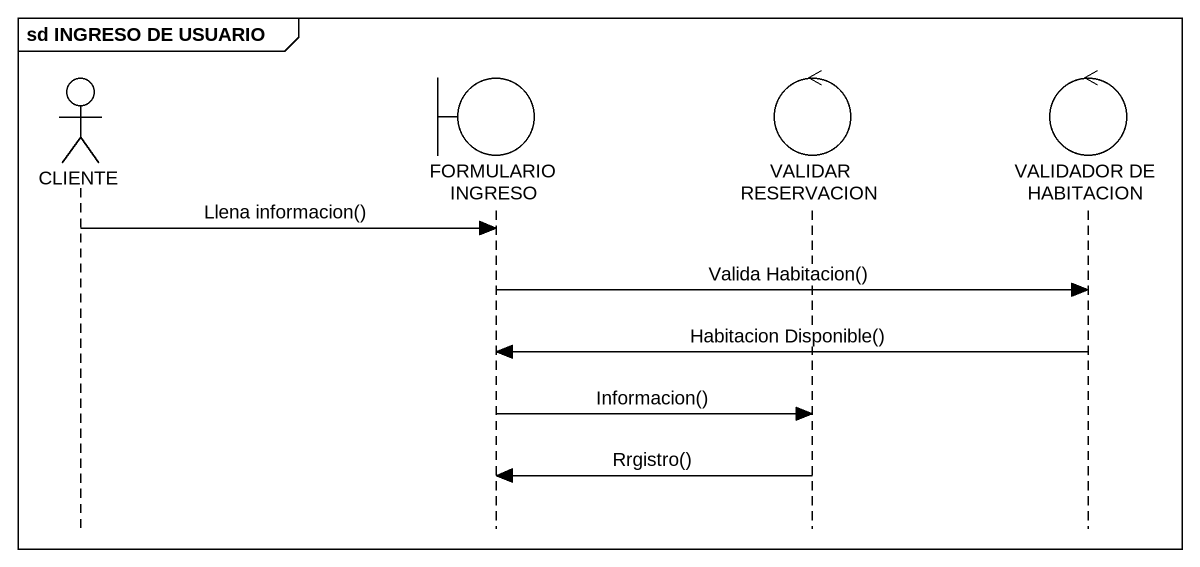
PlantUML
@startuml
mainframe sd INGRESO DE USUARIO
hide footbox
actor CLIENTE
boundary "FORMULARIO INGRESO" as FORMULARIO_INGRESO
control "VALIDAR RESERVACION" as VALIDAR_RESERVACION
control "VALIDADOR DE HABITACION" as VALIDADOR_DE_HABITACION

CLIENTE -> FORMULARIO_INGRESO : Llena informacion()
FORMULARIO_INGRESO -> VALIDADOR_DE_HABITACION : Valida Habitacion()
VALIDADOR_DE_HABITACION -> FORMULARIO_INGRESO : Habitacion Disponible()
FORMULARIO_INGRESO -> VALIDAR_RESERVACION : Informacion()
VALIDAR_RESERVACION -> FORMULARIO_INGRESO : Rrgistro()
@enduml
